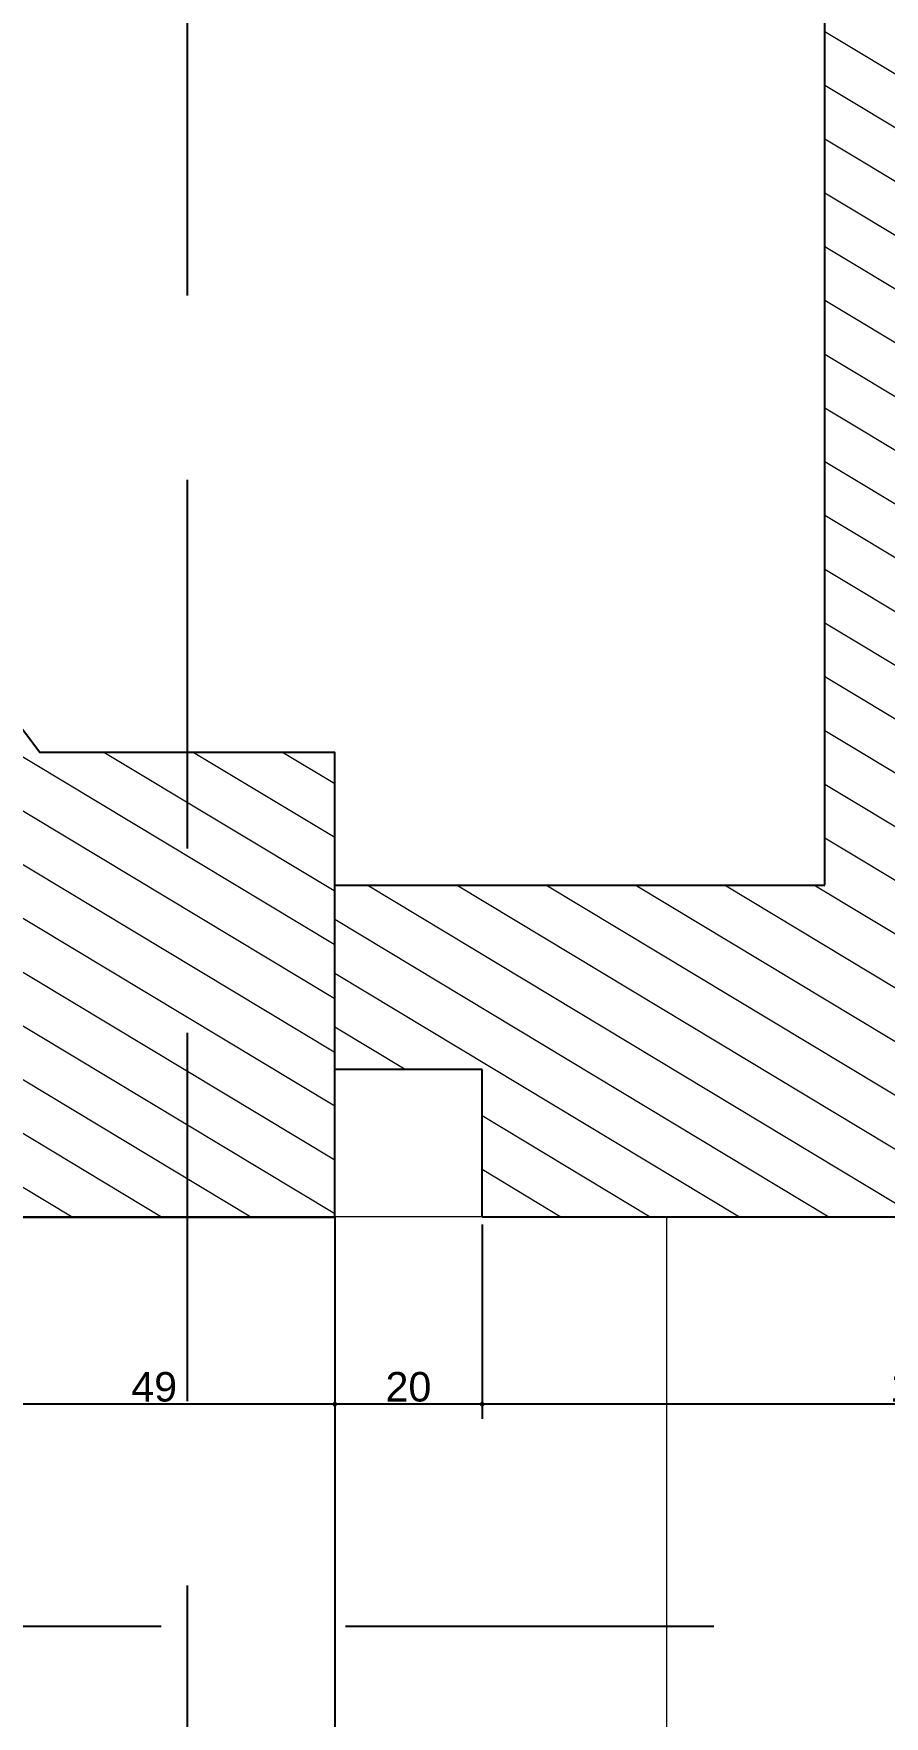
# Model space of a CAD drawing. Header units: inches. Extents: x 230831 to 416194, y 441295 to 526666.
# Drawn here: x 236044.1 to 236159.6, y 452349.4 to 452577.7 of the extents above; entities that cross this region are included whole.
import ezdxf

# ---------------------------------------------------------------- set-up
doc = ezdxf.new("R2010")
doc.units = ezdxf.units.IN
doc.header["$MEASUREMENT"] = 0
doc.linetypes.add('DASHED2', pattern=[0.375, 0.25, -0.125])
doc.linetypes.add('HIDDEN', pattern=[0.375, 0.25, -0.125])
for name, color, linetype in [('A-DIMESNION-1', 7, 'Continuous'), ('CQ Grg Gypsum', 41, 'Continuous'), ('CQ section wall', 3, 'Continuous'), ('CQ spot detail elevation', 1, 'Continuous'), ('CQ_callout', 34, 'Continuous'), ('DETAIL', 1, 'Continuous'), ('xref grd floor$2$CQ Wall hatch_CHB', 8, 'Continuous')]:
    doc.layers.add(name, color=color, linetype=linetype)
doc.layers.add('CQ gypsum 2', color=42, linetype='Continuous', lineweight=0)
doc.layers.add('CQ Gypsum Hatch', color=8, linetype='Continuous', lineweight=20)
doc.styles.get("Standard").update_dxf_attribs({"font": 'arial.ttf'})
doc.dimstyles.new('chester 25', dxfattribs={"dimscale": 0.25, "dimtxt": 150, "dimasz": 100, "dimexe": 10, "dimexo": 20, "dimgap": 80, "dimtad": 1, "dimdec": 0, "dimzin": 0, "dimdsep": 46, "dimtxsty": 'Standard', "dimblk": 'DOT', "dimcen": 50, "dimclrd": 1, "dimclre": 1, "dimclrt": 3, "dimadec": 0, "dimazin": 0, "dimtfac": 1, "dimtdec": 0, "dimtofl": 0, "dimtmove": 0, "dimatfit": 3, "dimfxl": 1, "dimtolj": 1, "dimtzin": 0, "dimlwd": -1, "dimarcsym": 0})
doc.dimstyles.new('CQ Anno', dxfattribs={"dimscale": 40, "dimtxt": 2.2, "dimasz": 200, "dimexe": 1, "dimexo": 0.5, "dimgap": 0.5, "dimtad": 1, "dimrnd": 1, "dimdsep": 46, "dimtxsty": 'Standard', "dimblk": 'DOTSMALL', "dimcen": 0.0025, "dimdle": 0.5, "dimclrd": 8, "dimclre": 8, "dimclrt": 53, "dimazin": 2, "dimtfac": 1, "dimtix": 1, "dimtmove": 1, "dimatfit": 0, "dimfxl": 50, "dimtolj": 1, "dimtzin": 0, "dimlwd": -1, "dimarcsym": 1})
doc.dimstyles.get("Standard").update_dxf_attribs({"dimtxt": 0.18, "dimasz": 0.18, "dimexe": 0.18, "dimexo": 0.0625, "dimgap": 0.09, "dimtad": 0, "dimtih": 1, "dimtoh": 1, "dimdec": 4, "dimzin": 0, "dimdsep": 46, "dimtxsty": 'Standard', "dimcen": 0.09, "dimadec": 0, "dimazin": 0, "dimtfac": 1, "dimtdec": 4, "dimtofl": 0, "dimtmove": 0, "dimatfit": 3, "dimfxl": 1, "dimtolj": 1, "dimtzin": 0, "dimarcsym": 0})

# ---------------------------------------------------------------- blocks, each defined once
blk = doc.blocks.new('SECTION A AND B')
at = {"layer": 'xref grd floor$2$CQ Wall hatch_CHB', "extrusion": (2.772420434295382e-08, -3.397086406510971e-09, 0.9999999999999997)}
h = blk.add_hatch(dxfattribs=at)
h.set_pattern_fill('AR-CONC', color=256, scale=10, angle=-13.97142328298568, style=0)
h.set_pattern_definition([(36.02857671701432, (-1.13686837721616e-13, 0), (68.08902030313811, -23.40695012282138), [7.5, -82.5]), (341.0285767170143, (-1.13686837721616e-13, 0), (4.696115536243854, 76.34393155101377), [6, -66]), (86.48002117701432, (5.674084953584043, -1.950579099106383), (72.78513543292053, 52.93698073081792), [6.374019199999999, -70.1142112]), (32.21277671701431, (4.828758459330061, 19.4083253203734), (99.57057156855136, -41.82951326026698), [11.25, -123.75]), (82.66421220701432, (13.12630211951353, 15.92253007405429), (114.2200327004979, 71.963769638355), [9.5610342, -105.171376]), (337.2127407070143, (4.828758459330061, 19.4083253203734), (114.2200326282029, 71.96376960434766), [9, -99.0000001]), (7.028576717014317, (13.3257315046842, 12.14186476061497), (48.20408439676903, -53.482391937558), [7.5, -82.5]), (312.0285767170143, (13.3257315046842, 12.14186476061497), (41.11958765836167, 64.49518506525843), [6, -66]), (57.48002145701431, (17.34273850980571, 7.684998795658815), (89.32367130771905, 11.0127931513372), [6.374019000000001, -70.1142112]), (23.52857671701431, (-1.13686837721616e-13, 0), (9.217332202968066, 32.01097604041664), [0, -65.19999999999999, 0, -67, 0, -66.25]), (353.5285767170143, (-1.13686837721616e-13, 0), (35.05129027384105, 31.92285780031193), [0, -38.2, 0, -63.7, 0, -25.25]), (313.5285767170143, (-21.64028273221652, 5.384065682153131), (51.25843738430945, -15.07725946313946), [0, -25, 0, -78, 0, -103.5]), (303.5285767170143, (-31.34444539240314, 7.798444911818211), (59.01024838598841, -4.365975426402727), [0, -32.5, 0, -51.8, 0, -73.5])])
h.paths.add_polyline_path([(234206.6824561684, 453817.1762365347), (234206.6824561684, 453567.1762365348), (236854.1733847183, 453567.1762365348), (236854.1733847183, 453817.1762365348)])
h.paths.add_polyline_path([(234206.6824561684, 449317.1762365348), (234206.6824561684, 449117.1762365348), (236854.1733847183, 449117.1762365348), (236854.1733847183, 449317.1762365348)])
h = blk.add_hatch(dxfattribs=at)
h.set_pattern_fill('ANSI31,_O', color=8, scale=150, angle=76.02857671701435)
h.set_pattern_definition([(121.0285767170143, (-1.13686837721616e-13, 0), (-16.06706840326394, -9.664978682068453), [])])
h.paths.add_polyline_path([(234504.1733847185, 453567.1762365348), (234404.1738281932, 453567.1762365348), (234404.1738281934, 452067.1762365347), (234504.1733847184, 452067.1185752425)])
h.paths.add_polyline_path([(236754.1732899436, 453567.1762365348), (236754.1732899436, 449317.1762365348), (236854.1733847183, 449317.1762365348), (236854.1733847183, 453567.1762365348)])
blk = doc.blocks.new('_Dot')
at = {"color": 0, "linetype": 'ByBlock', "lineweight": -2}
blk.add_line((-0.5, 0), (-1, 0), dxfattribs=at)
at = {"color": 0, "linetype": 'ByBlock', "const_width": 0.5}
blk.add_lwpolyline([(-0.25, 0, 1), (0.25, 0, 1)], format="xyb", close=True, dxfattribs=at)
blk = doc.blocks.new('*D219')
at = {"layer": 'A-DIMESNION-1', "color": 1, "lineweight": -2, "ltscale": 0.05, "transparency": 16777216}
for p, q in [((236321.5089353906, 452850.2154060968), (233364.0999054055, 452850.2154060968)), ((234831.8532837918, 449417.1538911526), (233364.0999054055, 449417.1538911526))]:
    blk.add_line(p, q, dxfattribs=at)
at = {"layer": 'A-DIMESNION-1', "color": 1, "ltscale": 0.05, "transparency": 16777216}
blk.add_line((233366.5999054055, 452825.2154060968), (233366.5999054055, 449442.1538911526), dxfattribs=at)
at = {"layer": 'Defpoints', "color": 0, "linetype": 'Continuous', "ltscale": 0.05, "transparency": 16777216}
for p in [(236326.5089353906, 452850.2154060968, 0.0002310137692535668), (233366.5999054055, 449417.1538911526), (234836.8532837918, 449417.1538911525, -2.213903546725328e-07)]:
    blk.add_point(p, dxfattribs=at)
at = {"layer": 'A-DIMESNION-1', "color": 1, "linetype": 'Continuous', "ltscale": 0.05, "transparency": 16777216, "xscale": 25, "yscale": 25, "zscale": 25}
for p, rotation in [((233366.5999054055, 452850.2154060968), 90), ((233366.5999054055, 449417.1538911526), 270)]:
    blk.add_blockref('_Dot', p, dxfattribs=dict(at, rotation=rotation))
at = {"layer": 'A-DIMESNION-1', "color": 3, "linetype": 'Continuous', "ltscale": 0.05, "transparency": 16777216, "insert": (233327.4406284614, 451133.6846486247), "char_height": 37.5, "attachment_point": 5, "rotation": 90.00000000000001}
blk.add_mtext('\\A1;3433', dxfattribs=at)
blk = doc.blocks.new('section ceiling a and b')
at = {"layer": 'CQ Gypsum Hatch', "extrusion": (2.772420434295382e-08, 3.39708640651097e-09, 0.9999999999999997)}
h = blk.add_hatch(dxfattribs=at)
h.set_pattern_fill('ANSI31', color=256, scale=50, angle=166.0285767170143, style=0)
h.set_pattern_definition([(211.0285767170143, (-1582.028212792153, -743.9962909689057), (3.221659560689484, -5.355689467754646), [])])
edge = h.paths.add_edge_path()
edge.add_line((156317.0404743176, 36696.44544566661), (156920.8086084217, 36696.44509396958))
edge.add_arc((156920.8086084217, 36546.44509396928), 150.0000000003056, 5.6274984672199935e-12, 90, ccw=False)
edge.add_line((157070.8086084221, 36546.44509396929), (157070.8086084221, 36371.44509396749))
edge.add_line((157070.8086084221, 36371.44509396749), (156982.3086084216, 36371.44509396749))
edge.add_line((156982.3086084216, 36371.44509396749), (156925.7022465109, 36446.44509396749))
edge.add_line((156925.7022465109, 36446.44509396749), (156886.6303951438, 36446.44509396935))
edge.add_line((156886.6303951438, 36446.44509396935), (156886.6303951438, 36423.94509396754))
edge.add_line((156886.6303951438, 36423.94509396754), (156895.6303951435, 36423.94509396749))
edge.add_line((156895.6303951435, 36423.94509396749), (156895.6303951439, 36416.44509396776))
edge.add_arc((156896.5189341682, 36388.50896893237), 27.95025194145004, 29.519025342495297, 91.82174081782051, ccw=False)
edge.add_arc((156888.3789596119, 36386.86859174967), 35.93479783933154, 6.527251485476995, 25.39668080828028, ccw=False)
edge.add_arc((156592.7877927036, 36352.80523850317), 333.4821784867488, 4.751447809732724, 6.568657368015124, ccw=False)
edge.add_arc((156978.2850813332, 36386.16965127675), 53.47024035951061, 186.1635720968003, 202.8448179774395)
edge.add_arc((156945.3045167858, 36373.27808013645), 18.09530210408352, 205.7714928762176, 276.830970200255)
edge.add_line((156947.4567843333, 36355.31123003294), (156947.4567843332, 36352.31123003318))
edge.add_arc((156947.4567843332, 36344.51172138484), 7.799508648342453, 89.99999999957241, 308.4673023863901)
edge.add_line((156952.3086084214, 36338.40499245905), (156952.3086084213, 36329.4049924594))
edge.add_arc((156952.3086084212, 36308.40499245924), 21.00000000016007, -1.986109054996632e-10, 89.99999999976183, ccw=False)
edge.add_line((156973.3086084214, 36308.40499245917), (157022.3086084214, 36308.40499245917))
edge.add_line((157022.3086084214, 36308.40499245917), (157022.3086084214, 36263.40585075942))
edge.add_line((157022.3086084214, 36263.40585075942), (157142.3166730269, 36263.40591214225))
edge.add_line((157142.3166730269, 36263.40591214225), (157142.3166615469, 36283.40592362208))
edge.add_line((157142.3166615469, 36283.40592362208), (157162.3166229082, 36283.40592362208))
edge.add_line((157162.3166229082, 36283.40592362208), (157162.3166135021, 36308.40594055335))
edge.add_line((157162.3166135021, 36308.40594055335), (157095.8086148447, 36308.40593810467))
edge.add_line((157095.8086148447, 36308.40593810467), (157095.8086084217, 36546.44509396958))
edge.add_arc((156920.8086084217, 36546.44509396954), 175.0000000000291, 1.429308559572743e-11, 90.00000000001907)
edge.add_line((156920.8086084216, 36721.44509396958), (156317.0404743176, 36721.44549065561))
edge.add_line((156317.0404743176, 36721.44549065561), (156143.8245845959, 36721.44549030095))
edge.add_arc((156143.8245845962, 36546.44549030096), 174.9999999999854, 90.00000000008575, 180.000000000081)
edge.add_line((155968.8245845962, 36546.44549030071), (155968.8245781733, 36308.40633443603))
edge.add_line((155968.8245781733, 36308.40633443603), (155902.3165795159, 36308.40633688471))
edge.add_line((155902.3165795159, 36308.40633688471), (155902.3165701095, 36283.4063199535))
edge.add_line((155902.3165701095, 36283.4063199535), (155967.3165314708, 36283.40629412411))
edge.add_line((155967.3165314708, 36283.40629412411), (155967.3165199911, 36263.40628264433))
edge.add_line((155967.3165199911, 36263.40628264433), (156042.3245845964, 36263.40624709084))
edge.add_line((156042.3245845964, 36263.40624709084), (156042.3245845966, 36308.40538879053))
edge.add_line((156042.3245845966, 36308.40538879053), (156091.3245845966, 36308.40538879076))
edge.add_arc((156112.3245845965, 36308.40538879063), 20.99999999991269, 89.99999999968242, 179.9999999996427, ccw=False)
edge.add_line((156112.3245845966, 36329.40538879053), (156112.3245845963, 36338.40538879074))
edge.add_arc((156117.1764086845, 36344.51211771623), 7.799508648130567, 231.5326976120793, 449.9999999987172)
edge.add_line((156117.1764086846, 36352.31162636436), (156117.1764086848, 36355.31162636453))
edge.add_arc((156119.3286762316, 36373.278476469), 18.09530210495172, 263.1690298025771, 334.2285071265885)
edge.add_arc((156086.3481117089, 36386.17004760171), 53.47024033470178, 337.155182020676, 353.8364279013091)
edge.add_arc((156471.8454003887, 36352.80563482564), 333.4821785618601, 173.4313426324718, 175.2485521907542, ccw=False)
edge.add_arc((156176.2542334163, 36386.86898807808), 35.93479784997965, 154.6033191939369, 173.472748516723, ccw=False)
edge.add_arc((156168.1142588494, 36388.50936526362), 27.95025194138269, 88.17825918098032, 150.4809746563083, ccw=False)
edge.add_line((156169.0027978742, 36416.44549029891), (156169.0027978742, 36423.94549029891))
edge.add_line((156169.0027978742, 36423.94549029891), (156178.0027978742, 36423.94549029891))
edge.add_line((156178.0027978742, 36423.94549029891), (156178.0027978742, 36446.44549030071))
edge.add_line((156178.0027978742, 36446.44549030071), (156138.9309465071, 36446.44549029885))
edge.add_line((156138.9309465071, 36446.44549029885), (156082.3245845966, 36371.44549029885))
edge.add_line((156082.3245845966, 36371.44549029885), (155993.8245845959, 36371.44549029885))
edge.add_line((155993.8245845959, 36371.44549029885), (155993.8245845959, 36546.44549030095))
edge.add_arc((156143.8245845959, 36546.4454903007), 150.0000000000291, 89.99999999991098, 179.9999999999055, ccw=False)
edge.add_line((156143.8245845962, 36696.44549030071), (156317.0404743176, 36696.44544566661))
at = {"layer": 'CQ Gypsum Hatch'}
h = blk.add_hatch(dxfattribs=at)
h.set_pattern_fill('ANSI31', color=256, scale=50, angle=166.0285767170143, style=0)
h.set_pattern_definition([(211.0285767170143, (0, 0), (3.221659560689484, -5.355689467754646), [])])
edge = h.paths.add_edge_path()
edge.add_line((157162.3166217814, 36326.44602554047), (157162.3166222537, 36308.40586260986))
edge.add_line((157162.3166222537, 36308.40586260991), (157162.3995313703, 36308.40586261296))
edge.add_line((157162.3995313703, 36308.40586261294), (157162.3995407765, 36283.40592362223))
edge.add_line((157162.3995407764, 36283.40592362225), (157162.3166229081, 36283.40592362225))
edge.add_line((157162.3166229081, 36283.40592362225), (157162.3166229081, 36263.40592362227))
edge.add_line((157162.3166229081, 36263.40592362225), (157211.3166229081, 36263.40592362225))
edge.add_arc((157232.3166229081, 36263.40592362225), 21, 90, 180, ccw=False)
edge.add_line((157232.3166229082, 36284.40592362225), (157232.3166229082, 36293.40592362218))
edge.add_arc((157237.1684469962, 36299.51265254786), 7.799508648191478, 231.5326976135469, 449.9999999997862)
edge.add_line((157237.1684469963, 36307.31216119608), (157237.1684469963, 36310.31216119609))
edge.add_arc((157239.3207145441, 36328.27901129919), 18.09530210374004, 263.1690297987763, 334.2285071235506)
edge.add_arc((157206.3401500019, 36341.17058243771), 53.47024035365762, 337.1551820220656, 353.8364279050649)
edge.add_arc((157591.8374387986, 36307.80616964318), 333.4821786608196, 173.4313426320803, 175.2485521887266, ccw=False)
edge.add_arc((157296.2462717268, 36341.86952291027), 35.93479784867404, 154.6033191953184, 173.4727485182933, ccw=False)
edge.add_arc((157288.1062971611, 36343.50990009564), 27.95025194109997, 88.1782591809627, 150.480974658575, ccw=False)
edge.add_line((157288.9948361859, 36371.44602513063), (157288.9948361859, 36378.94602513063))
edge.add_line((157288.9948361859, 36378.94602513063), (157297.9948361859, 36378.94602513063))
edge.add_line((157297.9948361859, 36378.94602513063), (157297.9948361859, 36401.44602513244))
edge.add_line((157297.9948361859, 36401.44602513238), (157258.9229848188, 36401.44602513054))
edge.add_line((157258.9229848188, 36401.44602513063), (157202.3166229081, 36326.44602513062))
edge.add_line((157202.3166229081, 36326.44602513063), (157162.3166217814, 36326.44602554056))
at = {"layer": 'CQ Grg Gypsum'}
for p, q in [((157095.8086148447, 36308.40593810473, -1.466518335995967e-07), (157095.8086084219, 36546.44509396935, -1.466518335995967e-07)), ((157162.3166135021, 36308.40594055341, -1.46651833597862e-07), (157095.8086148447, 36308.40593810473, -1.466518335995967e-07)), ((157162.3166229083, 36283.40592362214, -1.466518335961273e-07), (157162.3166135021, 36308.40594055341, -1.46651833597862e-07)), ((157142.316661547, 36283.40592362214, -1.46651833597862e-07), (157162.3166229083, 36283.40592362214, -1.466518335961273e-07)), ((157142.3166730269, 36263.40591214231, -1.466518335995967e-07), (157142.316661547, 36283.40592362214, -1.46651833597862e-07)), ((157022.3086084214, 36263.40585075947, -1.46651833597862e-07), (157142.3166730269, 36263.40591214231, -1.466518335995967e-07))]:
    blk.add_line(p, q, dxfattribs=at)
at = {"layer": 'CQ Grg Gypsum', "elevation": -1.466518335961273e-07}
blk.add_lwpolyline([(157232.3166229083, 36284.40592362214, 0.4142135623731066), (157211.3166229083, 36263.40592362219), (157162.3166229083, 36263.40592362214), (157162.3166229083, 36283.40592362214), (157162.3166229083, 36283.40592362214), (157162.3166217816, 36326.44602626894), (157202.3166229082, 36326.44602513051), (157258.9229848189, 36401.44602513051), (157297.994836186, 36401.44602513226), (157297.994836186, 36378.94602513051), (157288.9948361861, 36378.94602513051), (157288.9948361859, 36371.44602513051, 0.278747496337859), (157263.7842077136, 36357.28133968887, 0.0825199636140551), (157260.5444068075, 36345.95443878369, 0.0079292386621575), (157259.5013017608, 36335.42962893035, -0.0729144724568153), (157255.6161711557, 36320.41147978994, -0.32038865801881), (157237.1684469964, 36310.31216119597), (157237.1684469965, 36307.31216119597, -1.408012182039748), (157232.3166229083, 36293.40592362202)], format="xyb", close=True, dxfattribs=at)
blk = doc.blocks.new('_DotSmall')
at = {"color": 0, "linetype": 'ByBlock', "const_width": 0.5}
blk.add_lwpolyline([(-0.0625, 0, 1), (0.0625, 0, 1)], format="xyb", close=True, dxfattribs=at)
blk = doc.blocks.new('*D284')
at = {"layer": 'Defpoints', "color": 0, "linetype": 'Continuous', "ltscale": 0.05, "transparency": 16777216}
for p in [(236225.0089353909, 452462.1752200437, 0.00130580835700511), (236105.0008707852, 452417.1762242693, 0.001307921305270813), (236105.0008707852, 452391.7758715467)]:
    blk.add_point(p, dxfattribs=at)
at = {"layer": 'DETAIL', "color": 8, "lineweight": -2, "ltscale": 0.05, "transparency": 16777216}
for p, q in [((236225.0089353909, 452461.1752200437), (236225.0089353909, 452389.7758715467)), ((236105.0008707852, 452416.1762242693), (236105.0008707852, 452389.7758715467))]:
    blk.add_line(p, q, dxfattribs=at)
at = {"layer": 'DETAIL', "color": 8, "ltscale": 0.05, "transparency": 16777216}
blk.add_line((236227.0089353909, 452391.7758715467), (236103.0008707852, 452391.7758715467), dxfattribs=at)
at = {"layer": 'DETAIL', "color": 8, "linetype": 'Continuous', "ltscale": 0.05, "transparency": 16777216, "rotation": 180}
blk.add_blockref('_DotSmall', (236105.0008707852, 452391.7758715467), dxfattribs=at)
at = {"layer": 'DETAIL', "color": 8, "linetype": 'Continuous', "ltscale": 0.05, "transparency": 16777216}
blk.add_blockref('_DotSmall', (236225.0089353909, 452391.7758715467), dxfattribs=at)
at = {"layer": 'DETAIL', "color": 53, "linetype": 'Continuous', "ltscale": 0.05, "transparency": 16777216, "insert": (236165.0049030881, 452394.1181634976), "char_height": 4, "attachment_point": 5}
blk.add_mtext('\\A1;120', dxfattribs=at)
blk = doc.blocks.new('*D706')
at = {"layer": 'Defpoints', "color": 0, "linetype": 'Continuous', "ltscale": 0.05, "transparency": 16777216}
for p in [(236085.0009209039, 452417.1762317467, 0.00130847578803868), (236105.0008707852, 452417.1762242693, 0.001307921305270813), (236085.0009209039, 452391.7758715467)]:
    blk.add_point(p, dxfattribs=at)
at = {"layer": 'DETAIL', "color": 8, "lineweight": -2, "ltscale": 0.05, "transparency": 16777216}
for p, q in [((236085.0009209039, 452416.1762317467), (236085.0009209039, 452389.7758715467)), ((236105.0008707852, 452416.1762242693), (236105.0008707852, 452389.7758715467))]:
    blk.add_line(p, q, dxfattribs=at)
at = {"layer": 'DETAIL', "color": 8, "ltscale": 0.05, "transparency": 16777216}
blk.add_line((236107.0008707852, 452391.7758715467), (236083.0009209039, 452391.7758715467), dxfattribs=at)
at = {"layer": 'DETAIL', "color": 8, "linetype": 'Continuous', "ltscale": 0.05, "transparency": 16777216, "rotation": 180}
blk.add_blockref('_DotSmall', (236085.0009209039, 452391.7758715467), dxfattribs=at)
at = {"layer": 'DETAIL', "color": 8, "linetype": 'Continuous', "ltscale": 0.05, "transparency": 16777216}
blk.add_blockref('_DotSmall', (236105.0008707852, 452391.7758715467), dxfattribs=at)
at = {"layer": 'DETAIL', "color": 53, "linetype": 'Continuous', "ltscale": 0.05, "transparency": 16777216, "insert": (236095.0008958446, 452394.1181634976), "char_height": 4, "attachment_point": 5}
blk.add_mtext('\\A1;20', dxfattribs=at)
blk = doc.blocks.new('*D291')
at = {"layer": 'Defpoints', "color": 0, "linetype": 'Continuous', "ltscale": 0.05, "transparency": 16777216}
for p in [(236036.0009209039, 452417.1762357492), (236085.0009209039, 452417.1762317467, 0.00130847578803868), (236036.0009209039, 452391.7758715467)]:
    blk.add_point(p, dxfattribs=at)
at = {"layer": 'DETAIL', "color": 8, "lineweight": -2, "ltscale": 0.05, "transparency": 16777216}
for p, q in [((236036.0009209039, 452416.1762357492), (236036.0009209039, 452389.7758715467)), ((236085.0009209039, 452416.1762317467), (236085.0009209039, 452389.7758715467))]:
    blk.add_line(p, q, dxfattribs=at)
at = {"layer": 'DETAIL', "color": 8, "ltscale": 0.05, "transparency": 16777216}
blk.add_line((236087.0009209039, 452391.7758715467), (236034.0009209039, 452391.7758715467), dxfattribs=at)
at = {"layer": 'DETAIL', "color": 8, "linetype": 'Continuous', "ltscale": 0.05, "transparency": 16777216, "rotation": 180}
blk.add_blockref('_DotSmall', (236036.0009209039, 452391.7758715467), dxfattribs=at)
at = {"layer": 'DETAIL', "color": 8, "linetype": 'Continuous', "ltscale": 0.05, "transparency": 16777216}
blk.add_blockref('_DotSmall', (236085.0009209039, 452391.7758715467), dxfattribs=at)
at = {"layer": 'DETAIL', "color": 53, "linetype": 'Continuous', "ltscale": 0.05, "transparency": 16777216, "insert": (236060.5009209039, 452394.1181634976), "char_height": 4, "attachment_point": 5}
blk.add_mtext('\\A1;49', dxfattribs=at)

msp = doc.modelspace()

# ---------------------------------------------------------------- linework, layer by layer
at = {"layer": 'CQ Grg Gypsum'}
msp.add_line((236085.000920904, 452417.1762357493, 0.001308475788007168), (236084.9180282895, 449567.1802725687, 0.001330913666758451), dxfattribs=at)
at = {"layer": 'CQ gypsum 2', "extrusion": (2.772420434295382e-08, -3.397086406510971e-09, 0.9999999999999997)}
msp.add_line((236055.9597101056, 452417.1745689876, 0.001309280926807567), (235204.000920864, 452417.1745689877, 0.001332900806372273), dxfattribs=at)
at = {"layer": 'CQ gypsum 2', "elevation": 0.0003581055442671624}
msp.add_lwpolyline([(235134.9180727653, 452417.2205928719), (236130.0057227931, 452417.2362239471), (236130.0057227931, 449567.0869789211), (235134.9180727653, 449567.0713478459)], close=True, dxfattribs=at)
at = {"layer": 'CQ section wall', "color": 251, "linetype": 'DASHED2', "ltscale": 200}
msp.add_line((236065.0009209125, 453567.1762365348, 0.0003294315892795052), (236064.9175920035, 449417.1762365347, 0.0003227905600091674), dxfattribs=at)
at = {"layer": 'CQ spot detail elevation', "color": 3, "linetype": 'HIDDEN', "ltscale": 200}
msp.add_lwpolyline([(235845.5852184424, 452958.365228117), (236661.4509301964, 452958.365228117), (236661.4509301964, 452361.6385668762), (235845.5852184424, 452361.6385668762)], close=True, dxfattribs=at)

# ---------------------------------------------------------------- block references
at = {"layer": 'CQ Grg Gypsum', "lineweight": 0, "extrusion": (2.772420434295382e-08, -3.397086406510971e-09, 0.9999999999999997), "xscale": -1}
msp.add_blockref('section ceiling a and b', (393247.317543812, 416153.770312127, 0.006316991008215804), dxfattribs=at)
at = {"layer": 'CQ section wall'}
msp.add_blockref('SECTION A AND B', (610.7446880468051, 0, 0.0002905160519317026), dxfattribs=at)

# ---------------------------------------------------------------- dimensions: what is measured, and where the dimension line sits
at = {"layer": 'A-DIMESNION-1', "color": 64, "linetype": 'Continuous', "ltscale": 0.05}
dim = msp.add_linear_dim(base=(233366.5999054055, 449417.1538911526, 0.001072237472688593), p1=(236326.5089353906, 452850.2154060968, 0.00130325124194216), p2=(234836.8532837917, 449417.1538911525, 0.001072016082333921), angle=90, dimstyle='chester 25', dxfattribs=at)
dim.commit()
dim.dimension.update_dxf_attribs({"geometry": '*D219', "text_midpoint": (233327.4406284614, 451133.6846486247, 0.001072237472688593)})
at = {"layer": 'DETAIL', "color": 64, "linetype": 'Continuous', "ltscale": 0.05}
for base, p1, p2, picture, middle in [((236105.0008707852, 452391.7758715467), (236225.0089353909, 452462.1752200437, 0.00130580835700511), (236105.0008707852, 452417.1762242693, 0.001307921305270813), '*D284', (236165.0049030881, 452394.1181634976)), ((236036.0009209039, 452391.7758715467), (236085.0009209039, 452417.1762317467, 0.00130847578803868), (236036.0009209039, 452417.1762357492), '*D291', (236060.5009209039, 452394.1181634976)), ((236085.0009209039, 452391.7758715467), (236105.0008707852, 452417.1762242693, 0.001307921305270813), (236085.0009209039, 452417.1762317467, 0.00130847578803868), '*D706', (236095.0008958446, 452394.1181634976))]:
    dim = msp.add_linear_dim(base=base, p1=p1, p2=p2, dimstyle='CQ Anno', override={"dimscale": 4, "dimtxt": 1, "dimasz": 0.25, "dimexe": 0.5, "dimexo": 0.25, "dimgap": 0.075, "dimcen": 0.00125}, dxfattribs=at)
    dim.commit()
    dim.dimension.update_dxf_attribs({"geometry": picture, "text_midpoint": middle})

# ---------------------------------------------------------------- leaders
at = {"layer": 'CQ_callout'}
msp.add_leader([(236236.6354684464, 452580.2153500454, 0.0003581055442671624), (235184.6179289854, 453163.5891823588, 0.0003581055442671624), (234696.1578805514, 453163.5891823589, 0.0003581055442671624)], dimstyle='Standard', override={"dimasz": 10, "dimldrblk": 'Dot', "dimfxl": 0.1, "dimarcsym": 2}, dxfattribs=at)

doc.saveas('drawing.dxf')
